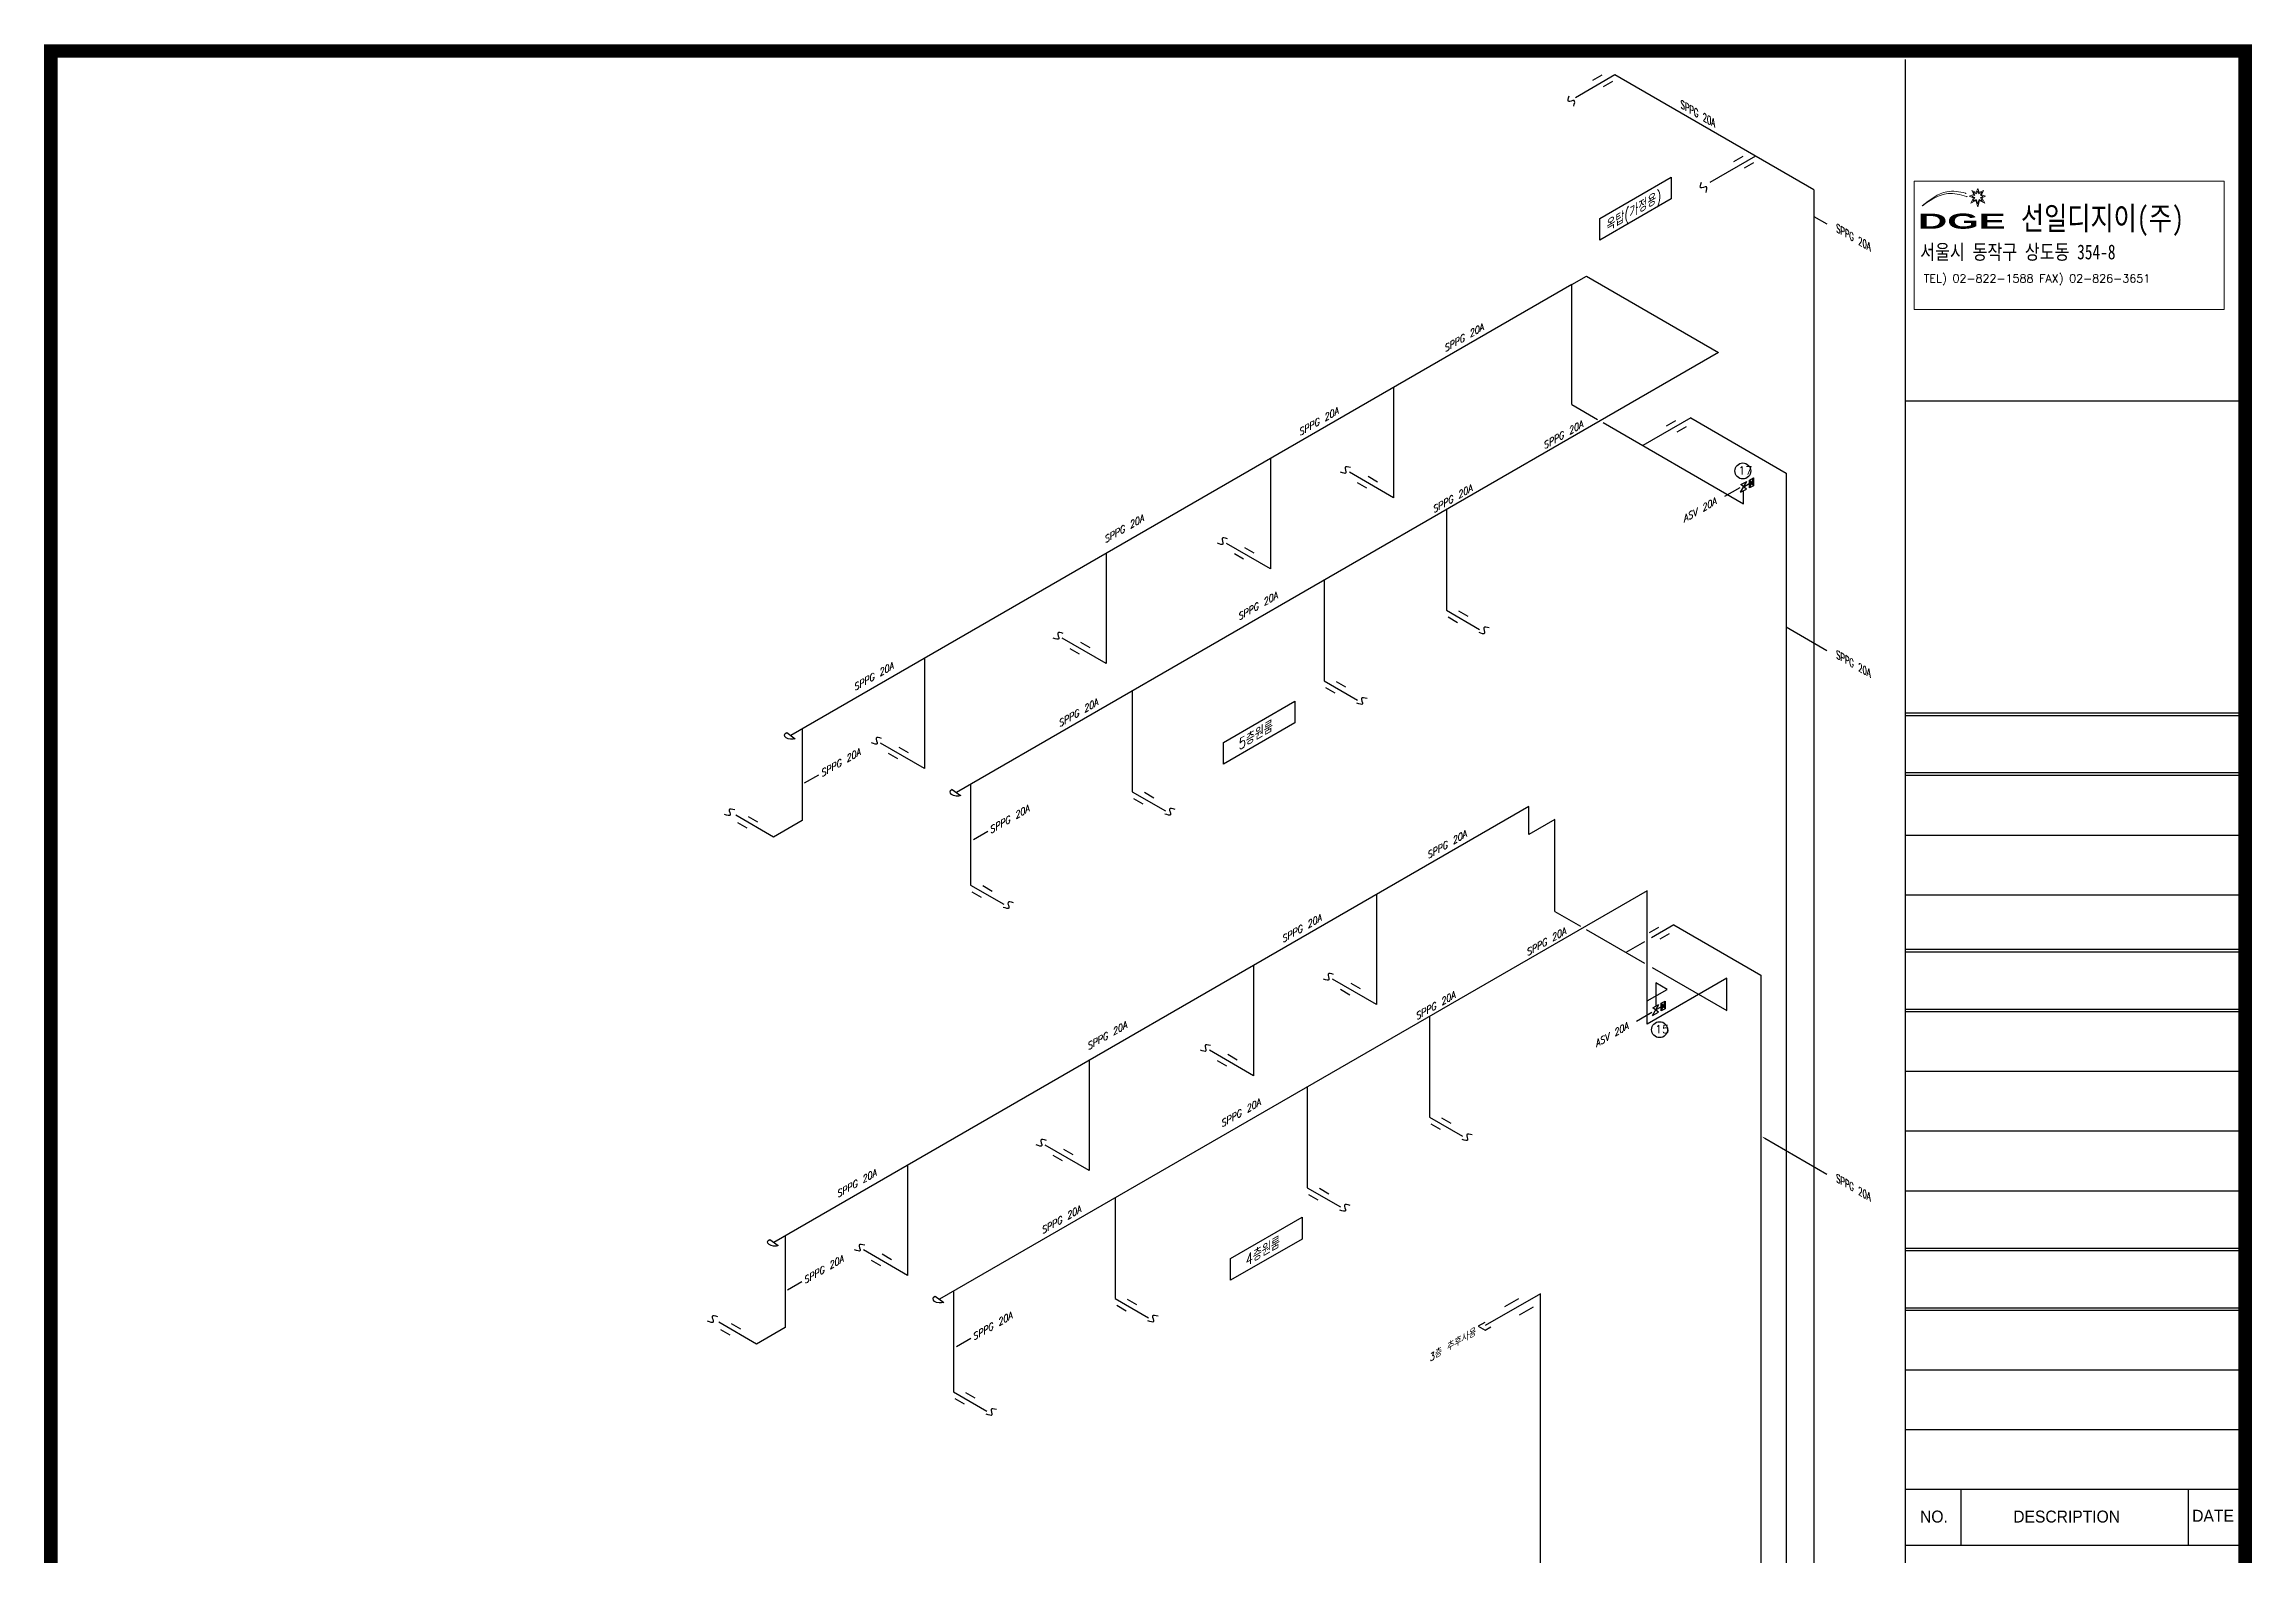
# Model space of a CAD drawing. Header units: millimetres. Extents: x 100533 to 459591, y -298132 to -52366.
# Drawn here: x 100533 to 164697, y -197273 to -153345 of the extents above; entities that cross this region are included whole.
import ezdxf

# ---------------------------------------------------------------- set-up
doc = ezdxf.new("R2010")
doc.units = ezdxf.units.MM
doc.header["$LTSCALE"] = 600
for name, color, linetype in [('CEL', 7, 'Continuous'), ('GAS', 3, 'Continuous'), ('GETXE', 2, 'Continuous'), ('GTEXT', 2, 'Continuous'), ('발전기', 7, 'Continuous'), ('신설관', 1, 'Continuous'), ('저압GTEXT', 50, 'Continuous')]:
    doc.layers.add(name, color=color, linetype=linetype)
doc.styles.add('HGTXT', font='romans.shx', dxfattribs={"bigfont": 'whgtxt.shx'})
doc.styles.add('HTXTW', font='txt', dxfattribs={"bigfont": 'htxtw'})
doc.styles.add('ROMANS', font='', dxfattribs={"height": 250})
doc.styles.get("Standard").update_dxf_attribs({"font": 'txt.shx', "bigfont": 'whgtxt.shx'})
doc.styles.add('STYLE1', font='')
doc.styles.add('STYLE2', font='')
doc.styles.get('ROMANS').set_extended_font_data('Dotum')
doc.styles.get('STYLE1').set_extended_font_data('GungsuhChe')
doc.styles.get('STYLE2').set_extended_font_data('으뜸체', bold=True)
doc.dimstyles.new('ISO-25', dxfattribs={"dimtxt": 2.5, "dimasz": 100, "dimexe": 1.25, "dimexo": 0.625, "dimtad": 1, "dimtxsty": 'Standard', "dimcen": 2.5, "dimclrd": 2, "dimclre": 2, "dimadec": 0, "dimazin": 0, "dimtfac": 1, "dimtmove": 0, "dimatfit": 3, "dimfxl": 1, "dimarcsym": 0})

msp = doc.modelspace()

# ---------------------------------------------------------------- linework, layer by layer
at = {"lineweight": 9}
for p, q in [((156612, -157714), (156482, -157763)), ((156482, -157763), (156608, -157812)), ((156608, -157812), (156527, -157968)), ((156556, -157769), (156647, -157734)), ((156644, -157803), (156556, -157769)), ((156558, -157594), (156686, -157651)), ((156558, -157594), (156612, -157714)), ((156587, -157912), (156644, -157803)), ((156609, -157650), (156647, -157734)), ((156609, -157650), (156698, -157690)), ((156728, -157540), (156686, -157651)), ((156698, -157690), (156728, -157613)), ((156770, -157653), (156728, -157540)), ((156728, -157613), (156758, -157691)), ((156758, -157691), (156849, -157650)), ((156901, -157594), (156770, -157653)), ((156849, -157650), (156809, -157738)), ((156809, -157738), (156890, -157769)), ((156890, -157769), (156812, -157799)), ((156812, -157799), (156871, -157912)), ((156844, -157720), (156901, -157594)), ((156959, -157763), (156844, -157720)), ((156848, -157806), (156959, -157763)), ((156932, -157968), (156848, -157806)), ((156527, -157968), (156672, -157892)), ((156689, -157859), (156587, -157912)), ((156672, -157892), (156728, -158069)), ((156728, -157983), (156689, -157859)), ((156767, -157858), (156728, -157983)), ((156728, -158069), (156784, -157891)), ((156871, -157912), (156767, -157858)), ((156784, -157891), (156932, -157968))]:
    msp.add_line(p, q, dxfattribs=at)
for p, q in [((154620, -193604), (164550, -193604)), ((154620, -195339), (164500, -195339)), ((154620, -195339), (164500, -195339)), ((156240, -195339), (156240, -196960)), ((162847, -195339), (162847, -196960)), ((154620, -196960), (164500, -196960))]:
    msp.add_line(p, q)
msp.add_lwpolyline([(154881, -157326), (163897, -157326), (163897, -161059), (154881, -161059)], close=True, dxfattribs=at)
for points, start_tangent in [([(155118, -158046), (155831, -157634), (156370, -157677), (156395, -157684)], (0.67369, 0.739014)), ([(155123, -158040), (155865, -157686), (156400, -157771), (156424, -157779)], (0.729434, 0.684052))]:
    msp.add_spline(points, degree=3, dxfattribs=dict(at, start_tangent=start_tangent))
at = {"layer": 'CEL'}
for p, q in [((154620, -153787), (154620, -217558)), ((154620, -163708), (164500, -163708)), ((154620, -172778), (164550, -172778)), ((154620, -172855), (164550, -172855)), ((154620, -174514), (164550, -174514)), ((154620, -174591), (164550, -174591)), ((154620, -176326), (164550, -176326)), ((154620, -178062), (164550, -178062)), ((154620, -179643), (164550, -179643)), ((154620, -179720), (164550, -179720)), ((154620, -181386), (164550, -181386)), ((154620, -181456), (164550, -181456)), ((154620, -183191), (164550, -183191)), ((154620, -184927), (164550, -184927)), ((154620, -186662), (164550, -186662)), ((154620, -188328), (164550, -188328)), ((154620, -188398), (164550, -188398)), ((154620, -190064), (164550, -190064)), ((154620, -190133), (164550, -190133)), ((154620, -191868), (164550, -191868))]:
    msp.add_line(p, q, dxfattribs=at)
at = {"layer": 'CEL', "const_width": 393}
msp.add_lwpolyline([(100729, -153542), (100729, -246934), (164500, -246934), (164500, -153542)], close=True, dxfattribs=at)
at = {"layer": 'GAS'}
for p, q in [((146185, -154239), (145039, -154901)), ((151971, -157580), (146185, -154239)), ((150269, -156598), (148943, -157363)), ((151971, -157580), (151971, -209074)), ((144023, -189656), (142416, -190583)), ((144023, -205455), (144023, -189656))]:
    msp.add_line(p, q, dxfattribs=at)
at = {"layer": 'GETXE'}
for points in [[(144990, -155146), (144999, -154987), (144836, -155011), (144857, -154851)], [(148835, -157653), (148843, -157495), (148680, -157518), (148701, -157359)], [(138504, -165649), (138346, -165640), (138369, -165803), (138210, -165782)], [(134925, -167715), (134766, -167707), (134790, -167870), (134631, -167849)], [(130153, -170470), (129995, -170462), (130019, -170624), (129859, -170603)], [(142533, -170310), (142375, -170302), (142398, -170465), (142239, -170444)], [(138980, -172362), (138822, -172353), (138845, -172516), (138686, -172495)], [(124873, -173518), (124715, -173510), (124739, -173673), (124579, -173652)], [(120603, -175596), (120445, -175587), (120469, -175750), (120309, -175729)], [(133402, -175583), (133243, -175574), (133267, -175737), (133107, -175716)], [(128704, -178295), (128546, -178286), (128569, -178449), (128410, -178428)], [(138010, -180378), (137852, -180370), (137875, -180532), (137716, -180511)], [(134431, -182444), (134272, -182436), (134296, -182599), (134137, -182578)], [(129660, -185199), (129501, -185191), (129525, -185353), (129365, -185333)], [(142039, -185040), (141881, -185031), (141905, -185194), (141745, -185173)], [(138486, -187091), (138328, -187083), (138352, -187245), (138192, -187224)], [(124380, -188248), (124221, -188239), (124245, -188402), (124085, -188381)], [(120110, -190325), (119951, -190317), (119975, -190479), (119815, -190458)], [(132908, -190312), (132749, -190303), (132773, -190466), (132614, -190445)], [(128210, -193024), (128052, -193016), (128075, -193178), (127916, -193157)]]:
    msp.add_spline(points, degree=3, dxfattribs=at)
at = {"layer": 'GTEXT'}
for p, q in [((145548, -154396), (145819, -154239)), ((145856, -154573), (146127, -154417)), ((149641, -156759), (149912, -156602)), ((149949, -156937), (150220, -156780)), ((145747, -158407), (147824, -157208)), ((147824, -157842), (145747, -159041)), ((147824, -157208), (147824, -157842)), ((145747, -159041), (145747, -158407)), ((147684, -164435), (147955, -164278)), ((147992, -164613), (148263, -164456)), ((138975, -166247), (138704, -166090)), ((139283, -166069), (139012, -165912)), ((135703, -168136), (135432, -167979)), ((135395, -168313), (135124, -168157)), ((141609, -170156), (141338, -170000)), ((141917, -169978), (141646, -169822)), ((130624, -171068), (130353, -170912)), ((130932, -170890), (130661, -170734)), ((138364, -172030), (138093, -171873)), ((134809, -173634), (136885, -172435)), ((136885, -172435), (136885, -173069)), ((138056, -172208), (137785, -172051)), ((136885, -173069), (134809, -174268)), ((122114, -173348), (122361, -173528)), ((125652, -173939), (125381, -173782)), ((134809, -174268), (134809, -173634)), ((125344, -174116), (125073, -173960)), ((126924, -174999), (127170, -175179)), ((132785, -175251), (132514, -175094)), ((121275, -175954), (121004, -175798)), ((132477, -175428), (132206, -175272)), ((120967, -176132), (120696, -175976)), ((127780, -178141), (127509, -177984)), ((128088, -177963), (127817, -177806)), ((147190, -179164), (147461, -179007)), ((147498, -179342), (147769, -179185)), ((138481, -180976), (138210, -180819)), ((138789, -180798), (138518, -180642)), ((135210, -182865), (134939, -182708)), ((134902, -183043), (134631, -182886)), ((141115, -184885), (140844, -184729)), ((141423, -184708), (141152, -184551)), ((130130, -185797), (129859, -185641)), ((130438, -185619), (130167, -185463)), ((137870, -186759), (137599, -186602)), ((137562, -186937), (137291, -186780)), ((135015, -188631), (137092, -187432)), ((137092, -187432), (137092, -188066)), ((121620, -188077), (121867, -188257)), ((125158, -188668), (124887, -188511)), ((137092, -188066), (135015, -189265)), ((135015, -189265), (135015, -188631)), ((124850, -188846), (124579, -188689)), ((126430, -189728), (126677, -189908)), ((132291, -189980), (132020, -189823)), ((142988, -190025), (143396, -189790)), ((120781, -190683), (120510, -190527)), ((131983, -190158), (131712, -190001)), ((142406, -190489), (142214, -190599)), ((143411, -190269), (143819, -190034)), ((120474, -190861), (120202, -190705)), ((142214, -190599), (142410, -190712)), ((142410, -190712), (142574, -190618)), ((127286, -192870), (127015, -192713)), ((127594, -192692), (127323, -192535))]:
    msp.add_line(p, q, dxfattribs=at)
for points in [[(151971, -158355), (152343, -158569)], [(151167, -170281), (152343, -170960)], [(150542, -185139), (152343, -186178)]]:
    msp.add_lwpolyline(points, dxfattribs=at)
at = {"layer": 'GTEXT', "ltscale": 0.2}
for centre in [(149903, -165748), (147483, -181983)]:
    msp.add_circle(centre, 232, dxfattribs=at)
at = {"layer": 'GTEXT', "extrusion": (0, 0, -1)}
for centre in [(122238, -173438), (127047, -175089), (121744, -188167), (126553, -189818)]:
    msp.add_ellipse(centre, major_axis=(-186, 20), ratio=0.57735, start_param=3.926991, end_param=7.068583, dxfattribs=at)
at = {"layer": 'GTEXT'}
for points in [[(152088, -158441), (152010, -158377), (152105, -158413)], [(151279, -170365), (151201, -170301), (151296, -170337)], [(152088, -170832), (152010, -170768), (152105, -170804)], [(150534, -185153), (150456, -185089), (150551, -185124)], [(151279, -185584), (151201, -185519), (151296, -185555)], [(152088, -186050), (152010, -185986), (152105, -186022)]]:
    msp.add_solid(points, dxfattribs=at)
at = {"layer": '발전기', "color": 50}
for p, q in [((149839, -166366), (150020, -166051)), ((149846, -166145), (150020, -166051)), ((150013, -166272), (149846, -166145)), ((149839, -166366), (150013, -166272)), ((147277, -181569), (147457, -181254)), ((147277, -181569), (147451, -181476)), ((147283, -181348), (147457, -181254)), ((147451, -181476), (147283, -181348))]:
    msp.add_line(p, q, dxfattribs=at)
at = {"layer": '신설관'}
for p, q in [((144936, -160333), (122238, -173438)), ((144936, -160333), (145361, -160088)), ((144936, -163819), (144936, -160333)), ((145361, -160088), (149196, -162302)), ((149196, -162302), (127047, -175089)), ((139753, -163325), (139753, -166524)), ((144936, -163819), (145679, -164248)), ((148391, -164207), (147000, -165010)), ((148391, -164207), (151167, -165809)), ((145844, -164343), (149926, -166700)), ((136174, -165392), (136174, -168591)), ((139753, -166524), (138474, -165786)), ((151167, -165809), (151167, -208863)), ((149926, -166700), (149926, -166319)), ((141287, -166868), (141287, -169796)), ((136174, -168591), (134894, -167852)), ((131403, -168146), (131403, -171346)), ((137734, -168919), (137734, -171847)), ((141287, -169796), (142252, -170353)), ((131403, -171346), (130123, -170607)), ((126123, -171195), (126123, -174394)), ((137734, -171847), (138699, -172404)), ((132155, -172140), (132155, -175068)), ((122564, -173249), (122564, -175909)), ((126123, -174394), (124843, -173655)), ((127457, -174852), (127457, -177780)), ((132155, -175068), (133120, -175625)), ((121734, -176389), (120634, -175754)), ((143687, -175498), (121744, -188167)), ((143687, -176315), (143687, -175498)), ((122564, -175909), (121734, -176389)), ((144442, -175878), (143687, -176315)), ((144442, -178548), (144442, -175878)), ((147119, -177945), (126553, -189818)), ((127457, -177780), (128422, -178337)), ((139259, -178054), (139259, -181254)), ((147119, -181823), (147119, -177945)), ((144442, -178548), (145185, -178977)), ((147897, -178936), (147248, -179311)), ((147897, -178936), (150428, -180396)), ((145350, -179072), (147046, -180051)), ((147044, -179428), (146506, -179739)), ((135680, -180121), (135680, -183320)), ((147267, -180179), (149433, -181429)), ((139259, -181254), (137980, -180515)), ((149433, -180487), (147119, -181823)), ((147119, -181146), (147699, -180811)), ((147699, -180811), (147370, -180621)), ((147370, -180621), (147370, -181301)), ((149433, -181429), (149433, -180487)), ((150428, -180396), (150428, -208740)), ((140793, -181597), (140793, -184525)), ((135680, -183320), (134400, -182581)), ((130909, -182875), (130909, -186075)), ((137240, -183648), (137240, -186576)), ((140793, -184525), (141758, -185082)), ((130909, -186075), (129629, -185336)), ((125629, -185924), (125629, -189123)), ((137240, -186576), (138205, -187133)), ((131661, -186869), (131661, -189797)), ((122071, -187978), (122071, -190638)), ((125629, -189123), (124349, -188385)), ((126964, -189581), (126964, -192509)), ((131661, -189797), (132626, -190354)), ((121240, -191118), (120140, -190483)), ((122071, -190638), (121240, -191118)), ((126964, -192509), (127929, -193066))]:
    msp.add_line(p, q, dxfattribs=at)
at = {"layer": '저압GTEXT'}
for p, q in [((149931, -166206), (150089, -166115)), ((150210, -165947), (150095, -166235)), ((150095, -166014), (150210, -165947)), ((150095, -166014), (150210, -166177)), ((150095, -166235), (150095, -166014)), ((150126, -166058), (150095, -166027)), ((150149, -166098), (150095, -166044)), ((150144, -166110), (150095, -166061)), ((150140, -166122), (150095, -166077)), ((150135, -166134), (150095, -166094)), ((150130, -166147), (150095, -166111)), ((150125, -166159), (150095, -166128)), ((150120, -166171), (150095, -166145)), ((150115, -166183), (150095, -166162)), ((150210, -166177), (150095, -166235)), ((150111, -166195), (150095, -166179)), ((150210, -166142), (150154, -166086)), ((150210, -166125), (150159, -166074)), ((150210, -166108), (150164, -166062)), ((150210, -166159), (150166, -166115)), ((150210, -166091), (150169, -166050)), ((150210, -166074), (150173, -166038)), ((150210, -166057), (150178, -166026)), ((150210, -166040), (150183, -166014)), ((150210, -166024), (150188, -166002)), ((150210, -166007), (150193, -165990)), ((150210, -165990), (150198, -165978)), ((150210, -165973), (150202, -165966)), ((150210, -166176), (150206, -166172)), ((150210, -165956), (150207, -165953)), ((150210, -165947), (150210, -166177)), ((150106, -166207), (150095, -166196)), ((150101, -166219), (150095, -166213)), ((150096, -166231), (150095, -166229)), ((147368, -181409), (147526, -181318)), ((147647, -181151), (147532, -181438)), ((147532, -181217), (147647, -181151)), ((147532, -181217), (147647, -181380)), ((147532, -181438), (147532, -181217)), ((147563, -181262), (147532, -181230)), ((147587, -181302), (147532, -181247)), ((147582, -181314), (147532, -181264)), ((147577, -181326), (147532, -181281)), ((147572, -181338), (147532, -181298)), ((147567, -181350), (147532, -181315)), ((147563, -181362), (147532, -181332)), ((147558, -181374), (147532, -181348)), ((147553, -181386), (147532, -181365)), ((147647, -181380), (147532, -181438)), ((147548, -181398), (147532, -181382)), ((147543, -181410), (147532, -181399)), ((147538, -181422), (147532, -181416)), ((147534, -181434), (147532, -181433)), ((147647, -181345), (147592, -181290)), ((147647, -181328), (147596, -181278)), ((147647, -181311), (147601, -181266)), ((147647, -181362), (147604, -181319)), ((147647, -181295), (147606, -181253)), ((147647, -181278), (147611, -181241)), ((147647, -181261), (147616, -181229)), ((147647, -181244), (147621, -181217)), ((147647, -181227), (147625, -181205)), ((147647, -181210), (147630, -181193)), ((147647, -181193), (147635, -181181)), ((147647, -181176), (147640, -181169)), ((147647, -181379), (147644, -181376)), ((147647, -181159), (147645, -181157)), ((147647, -181151), (147647, -181380))]:
    msp.add_line(p, q, dxfattribs=at)

# ---------------------------------------------------------------- texts
at = {"lineweight": 9, "style": 'STYLE2', "width": 2}
msp.add_text('DGE', height=439.5, dxfattribs=at).set_placement((154995, -158708))
at = {"style": 'STYLE1', "width": 0.8}
for s, height, p in [('선일디지이(주)', 671.1, (157985, -158740)), ('서울시 동작구 상도동 354-8', 430.92, (155058, -159598))]:
    msp.add_text(s, height=height, dxfattribs=at).set_placement(p)
for s, height, style, p in [('TEL) 02-822-1588 FAX) 02-826-3651', 237.01, 'HGTXT', (155162, -160271)), ('NO.', 347.2, 'ROMANS', (155053, -196305)), ('DESCRIPTION', 347.16, 'ROMANS', (157762, -196305)), ('DATE', 347.2, 'ROMANS', (162963, -196282))]:
    msp.add_text(s, height=height, dxfattribs=dict(style=style)).set_placement(p)
at = {"layer": 'GTEXT', "oblique": 330, "width": 0.8}
for p in [(148096, -155195), (152615, -158791), (152615, -171182), (152615, -186400)]:
    msp.add_text('SPPG 20A', height=208.4, rotation=330, dxfattribs=at).set_placement(p)
at = {"layer": 'GTEXT', "oblique": 30}
for s, height, p in [('옥탑(가정용)', 284.3, (145938, -158812)), ('SPPG 20A', 189.5, (141245, -162297)), ('SPPG 20A', 189.5, (137024, -164734)), ('SPPG 20A', 189.5, (144130, -165120)), ('SPPG 20A', 189.5, (140912, -166978)), ('ASV 20A', 189.5, (148195, -167250)), ('SPPG 20A', 189.5, (131367, -167850)), ('SPPG 20A', 189.5, (135255, -170095)), ('SPPG 20A', 189.5, (124090, -172143)), ('SPPG 20A', 189.5, (130038, -173198)), ('5층원룸', 284.3, (135248, -173872)), ('SPPG 20A', 189.5, (123131, -174646)), ('SPPG 20A', 189.5, (128038, -176291)), ('SPPG 20A', 189.5, (140751, -177026)), ('SPPG 20A', 189.5, (136531, -179463)), ('SPPG 20A', 189.5, (143637, -179849)), ('SPPG 20A', 189.5, (140418, -181707)), ('SPPG 20A', 189.5, (130874, -182579)), ('ASV 20A', 189.5, (145638, -182499)), ('SPPG 20A', 189.5, (134761, -184824)), ('SPPG 20A', 189.5, (123596, -186872)), ('SPPG 20A', 189.5, (129544, -187928)), ('4층원룸', 284.3, (135455, -188870)), ('SPPG 20A', 189.5, (122637, -189375)), ('SPPG 20A', 189.5, (127544, -191020)), ('3층 추후사용', 189.5, (140810, -191633))]:
    msp.add_text(s, height=height, rotation=30, dxfattribs=at).set_placement(p)
at = {"layer": 'GTEXT', "ltscale": 0.2, "style": 'HTXTW'}
for s, p in [('17', (149772, -165853)), ('15', (147352, -182088))]:
    msp.add_text(s, height=238.1, dxfattribs=at).set_placement(p)

# ---------------------------------------------------------------- leaders
at = {"layer": '신설관'}
for points in [[(149818, -166235), (149371, -166493)], [(122635, -174813), (123050, -174573)], [(127542, -176458), (127957, -176219)], [(147261, -181485), (146815, -181743)], [(122141, -189542), (122556, -189302)], [(127048, -191188), (127463, -190948)]]:
    msp.add_leader(points, dimstyle='ISO-25', override={"dimgap": 0.625, "dimtad": 0}, dxfattribs=at)

doc.saveas('drawing.dxf')
